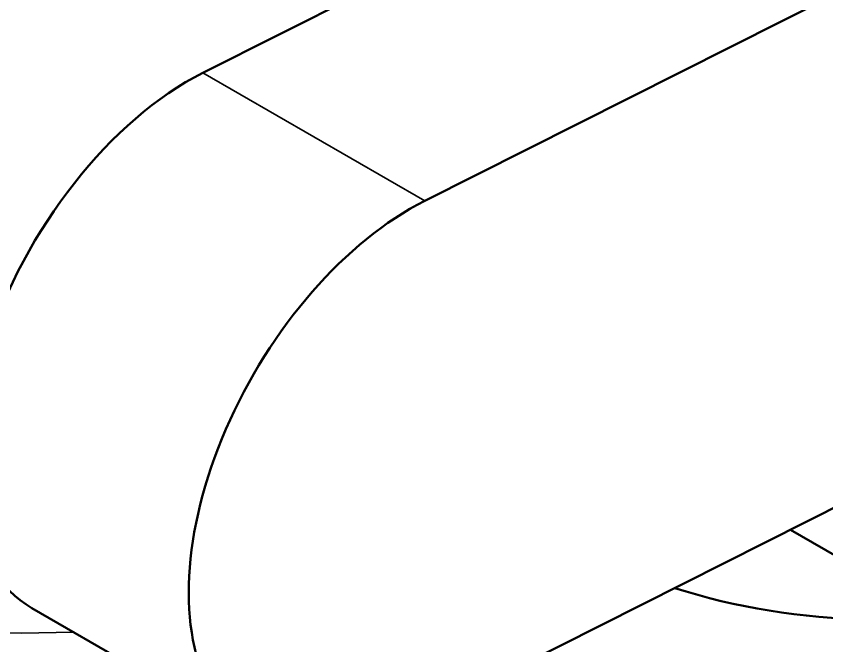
# Model space of a CAD drawing. Header units: millimetres. Extents: x -2015 to 3360, y -4745 to 2376.
# Drawn here: x 1965.11 to 1984.48, y 770.95 to 786.01 of the extents above; entities that cross this region are included whole.
import ezdxf

# ---------------------------------------------------------------- set-up
doc = ezdxf.new("R2010")
doc.units = ezdxf.units.MM
doc.header["$LTSCALE"] = 8
doc.layers.add('Visible (ISO)', color=7, linetype='Continuous', lineweight=50)
doc.layers.add('Visible Narrow (ISO)', color=7, linetype='Continuous', lineweight=35)

msp = doc.modelspace()

# ---------------------------------------------------------------- linework, layer by layer
at = {"layer": 'Visible (ISO)'}
for p, q in [((2006.626, 797.594), (1974.87, 781.591)), ((1979.446, 789.632), (1969.567, 784.653)), ((1974.197, 768.98), (2005.953, 784.983)), ((1987.195, 771.654), (1983.611, 773.724)), ((1965.48, 771.852), (1970.783, 768.79))]:
    msp.add_line(p, q, dxfattribs=at)
for centre, major_axis, start_param, end_param in [((1969.23, 778.347), (-3.75, -6.495), 3.863499, 6.283185), ((1974.533, 775.285), (-3.75, -6.495), 3.863499, 7.005092), ((1985.781, 777.353), (10, 0), 4.19649, 6.144614)]:
    msp.add_ellipse(centre, major_axis=major_axis, ratio=0.57735, start_param=start_param, end_param=end_param, dxfattribs=at)
at = {"layer": 'Visible Narrow (ISO)'}
msp.add_line((1974.87, 781.591), (1969.567, 784.653), dxfattribs=at)
msp.add_ellipse((1965.275, 783.004), major_axis=(-20.35, 0), ratio=0.57735, start_param=0.354496, end_param=1.630031, dxfattribs=at)

doc.saveas('drawing.dxf')
